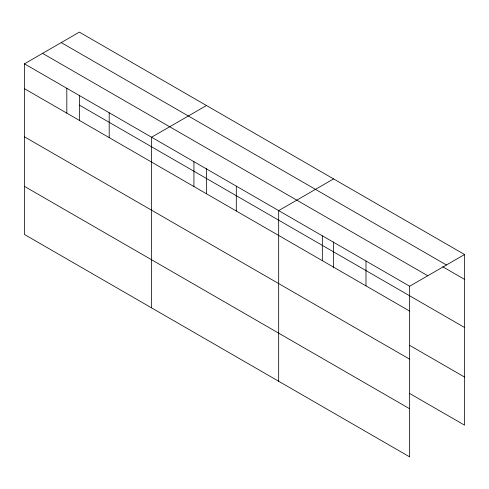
<?xml version="1.0" encoding="UTF-8"?>
<svg xmlns="http://www.w3.org/2000/svg" width="489" height="489" viewBox="0 0 489 489"><rect width="100%" height="100%" fill="white"/><g stroke="black" fill="none" stroke-linecap="round" stroke-linejoin="round"><path stroke-width="0.73" d="M206.474 168.558L206.474 193.742M333.584 241.945L333.584 267.893M24.45 63.833L409.641 286.218L409.641 456.873L24.45 234.482L24.45 63.833L79.359 32.127L464.55 254.518L464.55 425.167L409.654 393.474M206.474 105.52L151.559 137.22L151.559 307.868M333.584 178.907L278.675 210.606L278.675 381.261M409.641 286.218L464.55 254.518M61.241 42.592L446.426 264.977M442.722 266.774L464.55 279.378M42.574 53.368L427.759 275.759M79.359 105.098L464.55 327.489M24.45 88.692L409.641 311.077M409.654 345.362L464.55 377.056M24.45 136.804L409.641 359.189M24.45 186.37L409.641 408.761M365.986 261.016L365.986 285.876M322.33 235.814L322.33 260.668M236.303 186.144L236.303 211.003M193.931 161.682L193.931 186.541M109.194 112.757L109.194 137.617M79.359 95.172L79.359 120.349M66.822 88.295L66.822 113.155"/></g></svg>
